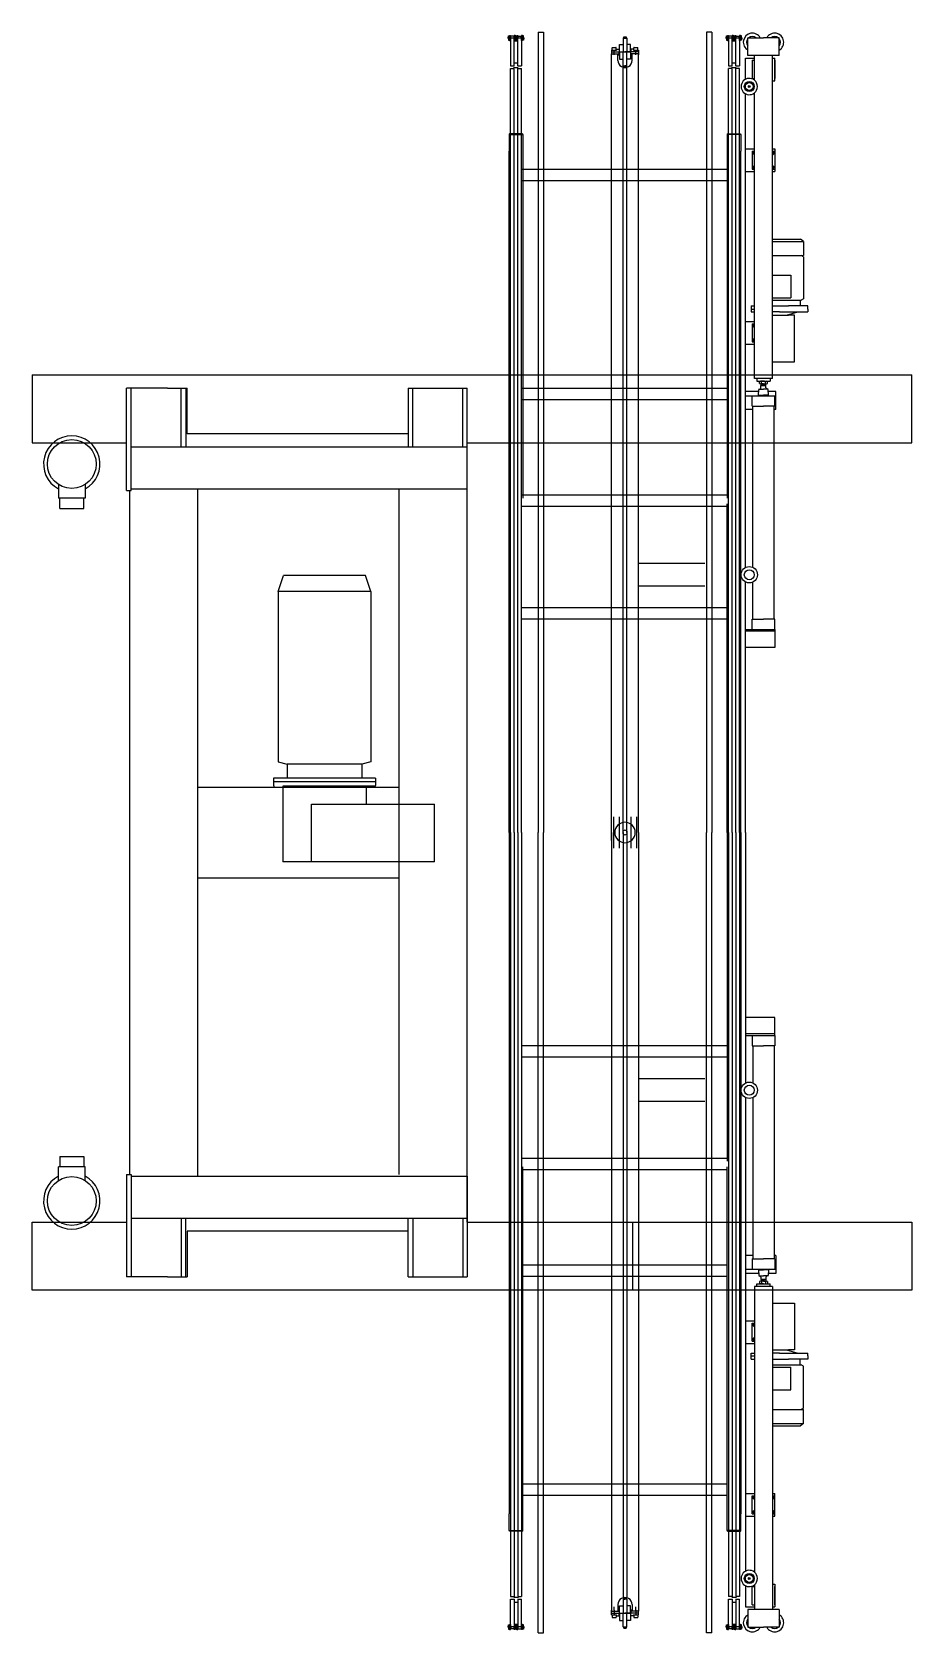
# Model space of a CAD drawing. Extents: x -2612 to 1264, y -3525 to 3525.
import ezdxf

# ---------------------------------------------------------------- set-up
doc = ezdxf.new("R2010")
doc.units = 0
doc.header["$MEASUREMENT"] = 0
for name, pattern in [('ACAD_ISO02W100', [15, 12, -3]), ('LTYPE_6', [675, 450, -112.5, 0, -112.5]), ('LTYPE_7', [675, 337.5, -112.5, 112.5, -112.5])]:
    doc.linetypes.add(name, pattern=pattern)
doc.layers.get('0').update_dxf_attribs({"linetype": 'CONTINUOUS'})
for name, color, linetype in [('BASKET', 147, 'CONTINUOUS'), ('LAYER_11', 21, 'ACAD_ISO02W100'), ('LAYER_13', 5, 'CONTINUOUS'), ('LAYER_3', 180, 'CONTINUOUS'), ('LAYER_4', 240, 'CONTINUOUS'), ('LAYER_6', 1, 'CONTINUOUS'), ('LAYER_7', 6, 'LTYPE_7'), ('LAYER_8', 21, 'ACAD_ISO02W100'), ('LAYER_9', 130, 'LTYPE_6')]:
    doc.layers.add(name, color=color, linetype=linetype)

msp = doc.modelspace()

# ---------------------------------------------------------------- linework, layer by layer
at = {"linetype": 'CONTINUOUS'}
for p, q in [((1264, 1716), (1263.9, 2016)), ((-1526.9, 1062), (-1504.1, 1131.1)), ((-1142.6, 1131.1), (-1504.1, 1131.1)), ((-1119.9, 1062), (-1142.6, 1131.1)), ((-1119.9, 1062), (-1526.9, 1062)), ((-1507.2, 136.1), (-1507.2, -128.5)), ((-1381.4, 124.5), (-838.4, 124.5)), ((-50, 68.5), (-50, -68.5)), ((-25, 68.5), (-25, -68.5)), ((25, 68.5), (25, -68.5)), ((50, 68.5), (50, -68.5)), ((-838.4, -128.5), (-1507.2, -128.5)), ((34.9, -2016), (34.8, -1716)), ((1264, -1716), (1263.9, -2016)), ((1263.9, -2016), (-2611.6, -2016))]:
    msp.add_line(p, q, dxfattribs=at)
at = {"layer": 'BASKET'}
for p, q in [((-508, 3077.3), (-510, 3074.3)), ((-510, 3074.3), (-510, 3000)), ((-510, 3074.3), (-450, 3074.3)), ((-452, 3077.3), (-508, 3077.3)), ((-508, 3074.3), (-508, 3077.3)), ((-452, 3077.3), (-450, 3074.3)), ((-452, 3074.3), (-452, 3077.3)), ((-450, 3074.3), (-450, 3000)), ((452, 3077.3), (450, 3074.3)), ((450, 3074.3), (450, 3000)), ((510, 3074.3), (450, 3074.3)), ((452, 3077.3), (508, 3077.3)), ((452, 3074.3), (452, 3077.3)), ((508, 3077.3), (510, 3074.3)), ((508, 3074.3), (508, 3077.3)), ((510, 3074.3), (510, 3000)), ((-510, 0), (-510, 3000)), ((-450, 3000), (-450, 1472.5)), ((450, 3000), (450, 1472.5)), ((510, 0), (510, 3000)), ((450, 2920), (-456, 2920)), ((450, 2870), (-456, 2870)), ((450, 1955), (-456, 1955)), ((450, 1905), (-456, 1905)), ((450, 1485), (-456, 1485)), ((450, 1435), (-456, 1435)), ((450, 0), (450, 1447.5)), ((450, 990), (-456, 990)), ((450, 940), (-456, 940)), ((-510, 0), (-510, -3000)), ((450, 0), (450, -1447.5)), ((510, 0), (510, -3000)), ((450, -940), (-456, -940)), ((450, -990), (-456, -990)), ((450, -1435), (-456, -1435)), ((-450, -3000), (-450, -1472.5)), ((450, -3000), (450, -1472.5)), ((450, -1485), (-456, -1485)), ((450, -1905), (-456, -1905)), ((450, -1955), (-456, -1955)), ((450, -2870), (-456, -2870)), ((450, -2920), (-456, -2920)), ((-510, -3074.3), (-510, -3000)), ((-450, -3074.3), (-450, -3000)), ((450, -3074.3), (450, -3000)), ((510, -3074.3), (510, -3000)), ((-508, -3077.3), (-510, -3074.3)), ((-510, -3074.3), (-450, -3074.3)), ((-508, -3074.3), (-508, -3077.3)), ((-452, -3077.3), (-508, -3077.3)), ((-452, -3077.3), (-450, -3074.3)), ((-452, -3074.3), (-452, -3077.3)), ((452, -3077.3), (450, -3074.3)), ((510, -3074.3), (450, -3074.3)), ((452, -3074.3), (452, -3077.3)), ((452, -3077.3), (508, -3077.3)), ((508, -3077.3), (510, -3074.3)), ((508, -3074.3), (508, -3077.3))]:
    msp.add_line(p, q, dxfattribs=at)
at = {"layer": 'BASKET', "color": 19}
for start, end in [(0, 180), (180, 0)]:
    msp.add_arc((0, 0), 45, start, end, dxfattribs=at)
at = {"layer": 'BASKET'}
for start, end in [(0, 180), (180, 0)]:
    msp.add_arc((0, 0), 10, start, end, dxfattribs=at)
at = {"layer": 'LAYER_11', "color": 12, "linetype": 'CONTINUOUS'}
for p, q in [((541, 3422), (541, 3500)), ((541, 3500), (610.1, 3500)), ((679, 3500), (610.1, 3500)), ((679, 3422), (679, 3500)), ((679, 3422), (541, 3422)), ((570, 3313.1), (570, 3422)), ((650, 1999.5), (650, 3422)), ((570, 1999.5), (570, 3256.9)), ((650, 1999.5), (570, 1999.5)), ((580, 1999.5), (580, 1987.5)), ((580, 1987.5), (640, 1987.5)), ((640, 1999.5), (640, 1987.5)), ((650, -1999.5), (570, -1999.5)), ((570, -1999.5), (570, -3256.9)), ((580, -1999.5), (580, -1987.5)), ((580, -1987.5), (640, -1987.5)), ((640, -1999.5), (640, -1987.5)), ((650, -1999.5), (650, -3422)), ((570, -3313.1), (570, -3422)), ((541, -3422), (541, -3500)), ((679, -3422), (541, -3422)), ((679, -3422), (679, -3500)), ((541, -3500), (610.1, -3500)), ((679, -3500), (610.1, -3500))]:
    msp.add_line(p, q, dxfattribs=at)
at = {"layer": 'LAYER_11', "color": 5, "linetype": 'CONTINUOUS'}
for p, q in [((592.7, 1977), (592.7, 1986)), ((610, 1987.5), (597, 1987.5)), ((610, 1975.5), (597, 1975.5)), ((600, 1969.4), (600, 1975.5)), ((601.4, 1977), (601.4, 1986)), ((610, 1987.5), (623, 1987.5)), ((610, 1975.5), (623, 1975.5)), ((618.7, 1977), (618.7, 1986)), ((620, 1969.4), (620, 1975.5)), ((627.3, 1977), (627.3, 1986)), ((599, 1958.5), (597.5, 1957)), ((597.5, 1957), (597.5, 1952.5)), ((599, 1968.5), (610, 1968.5)), ((599, 1958.5), (599, 1968.5)), ((610, 1967.9), (599, 1967.9)), ((620, 1969.4), (600, 1969.4)), ((600.7, 1969.4), (600.7, 1968.5)), ((621, 1968.5), (610, 1968.5)), ((610, 1967.9), (621, 1967.9)), ((619.3, 1969.4), (619.3, 1968.5)), ((621, 1958.5), (621, 1968.5)), ((621, 1958.5), (622.5, 1957)), ((622.5, 1957), (622.5, 1952.5)), ((597.5, -1957), (597.5, -1952.5)), ((599, -1958.5), (597.5, -1957)), ((599, -1958.5), (599, -1968.5)), ((610, -1967.9), (599, -1967.9)), ((599, -1968.5), (610, -1968.5)), ((620, -1969.4), (600, -1969.4)), ((600, -1969.4), (600, -1975.5)), ((600.7, -1969.4), (600.7, -1968.5)), ((610, -1967.9), (621, -1967.9)), ((621, -1968.5), (610, -1968.5)), ((619.3, -1969.4), (619.3, -1968.5)), ((620, -1969.4), (620, -1975.5)), ((621, -1958.5), (622.5, -1957)), ((621, -1958.5), (621, -1968.5)), ((622.5, -1957), (622.5, -1952.5)), ((592.7, -1977), (592.7, -1986)), ((610, -1975.5), (597, -1975.5)), ((610, -1987.5), (597, -1987.5)), ((601.4, -1977), (601.4, -1986)), ((610, -1975.5), (623, -1975.5)), ((610, -1987.5), (623, -1987.5)), ((618.7, -1977), (618.7, -1986)), ((627.3, -1977), (627.3, -1986))]:
    msp.add_line(p, q, dxfattribs=at)
at = {"layer": 'LAYER_11', "color": 6, "linetype": 'CONTINUOUS'}
for centre, radius, start, end in [((561.1, 3480), 40, 30, 239.93382), ((561.1, 3480), 25.5, 141.80236, 218.19764), ((561.1, 3480), 25.5, 51.65725, 128.34275), ((659.1, 3480), 40, 299.91734, 150), ((659.1, 3480), 25.5, 51.65725, 128.34275), ((659.1, 3480), 25.5, 321.47652, 38.52348), ((561.1, -3480), 40, 120.06618, 330), ((659.1, -3480), 40, 210, 60.08266), ((561.1, -3480), 25.5, 141.80236, 218.19764), ((561.1, -3480), 25.5, 231.65725, 308.34275), ((659.1, -3480), 25.5, 231.65725, 308.34275), ((659.1, -3480), 25.5, 321.47652, 38.52348)]:
    msp.add_arc(centre, radius, start, end, dxfattribs=at)
at = {"layer": 'LAYER_11', "color": 6}
for centre, start, end in [((561.1, 3480), 128.34275, 141.80236), ((659.1, 3480), 38.52348, 51.65725), ((561.1, -3480), 218.19764, 231.65725), ((659.1, -3480), 308.34275, 321.47652)]:
    msp.add_arc(centre, 25.5, start, end, dxfattribs=at)
at = {"layer": 'LAYER_11', "color": 5, "linetype": 'CONTINUOUS'}
for centre, radius, start, end in [((597, 1980.4), 7.05, 52.12003, 127.87997), ((597, 1982.6), 7.05, 232.12003, 307.87997), ((610, 1961.5), 26, 90, 109.47181), ((610, 2001.5), 26, 250.52819, 270), ((610, 1961.5), 26, 70.52819, 90), ((610, 2001.5), 26, 270, 289.47181), ((623, 1980.4), 7.05, 52.12003, 127.87997), ((623, 1982.6), 7.05, 232.12003, 307.87997), ((597, -1982.6), 7.05, 52.12003, 127.87997), ((597, -1980.4), 7.05, 232.12003, 307.87997), ((610, -2001.5), 26, 90, 109.47181), ((610, -1961.5), 26, 250.52819, 270), ((610, -2001.5), 26, 70.52819, 90), ((610, -1961.5), 26, 270, 289.47181), ((623, -1982.6), 7.05, 52.12003, 127.87997), ((623, -1980.4), 7.05, 232.12003, 307.87997)]:
    msp.add_arc(centre, radius, start, end, dxfattribs=at)
at = {"layer": 'LAYER_13', "color": 14}
msp.add_line((-60, -35), (-60, 0), dxfattribs=at)
at = {"layer": 'LAYER_3', "color": 7}
for p, q in [((-2611.6, 2016), (-2611.7, 1716)), ((-2611.6, 2016), (1263.9, 2016)), ((-2611.7, 1716), (-2194.9, 1716)), ((-694.9, 1716), (1263.8, 1716)), ((-2611.6, -2016), (-2611.7, -1716)), ((-2611.7, -1716), (-2194.9, -1716)), ((-694.9, -1716), (1263.8, -1716))]:
    msp.add_line(p, q, dxfattribs=at)
at = {"layer": 'LAYER_3', "color": 131}
for p, q in [((-2495.6, 1532.6), (-2495.6, 1478.5)), ((-2377.6, 1532.6), (-2377.6, 1478.5)), ((-2495.6, 1478.5), (-2495.6, 1472)), ((-2377.6, 1472), (-2495.6, 1472)), ((-2489.5, 1427.5), (-2489.5, 1472)), ((-2489.5, 1427.5), (-2383.7, 1427.5)), ((-2383.7, 1427.5), (-2383.7, 1472)), ((-2377.6, 1478.5), (-2377.6, 1472)), ((-2495.6, -1478.5), (-2495.6, -1472)), ((-2377.6, -1472), (-2495.6, -1472)), ((-2495.6, -1532.6), (-2495.6, -1478.5)), ((-2489.5, -1427.5), (-2383.7, -1427.5)), ((-2489.5, -1427.5), (-2489.5, -1472)), ((-2383.7, -1427.5), (-2383.7, -1472)), ((-2377.6, -1478.5), (-2377.6, -1472)), ((-2377.6, -1532.6), (-2377.6, -1478.5))]:
    msp.add_line(p, q, dxfattribs=at)
at = {"layer": 'LAYER_3', "color": 12}
for p, q in [((-2180.9, -1506), (-2180.9, 1506)), ((-1880.9, -1513.5), (-1880.9, 1513.5)), ((-994.9, -1506), (-994.9, 1513.5)), ((-694.9, -1513.5), (-694.9, 1513.5)), ((-1880.9, 200), (-1507.2, 200)), ((-1880.9, 200), (-994.9, 200)), ((-1880.9, -200), (-994.9, -200))]:
    msp.add_line(p, q, dxfattribs=at)
at = {"layer": 'LAYER_3'}
for p, q in [((-1526.9, 1062), (-1526.9, 311.5)), ((-1526.9, 1062), (-1526.9, 311.5)), ((-1119.9, 1062), (-1119.9, 311.5)), ((-1119.9, 1062), (-1119.9, 311.5)), ((-1119.9, 940.5), (-1119.9, 311.5)), ((-1119.9, 940.5), (-1119.9, 311.5)), ((-1526.9, 311.5), (-1487.9, 301)), ((-1526.9, 311.5), (-1487.9, 301)), ((-1158.9, 301), (-1487.9, 301)), ((-1487.9, 301), (-1487.9, 239.5)), ((-1487.9, 301), (-1487.9, 239.5)), ((-1119.9, 311.5), (-1158.9, 301)), ((-1119.9, 311.5), (-1158.9, 301)), ((-1158.9, 301), (-1158.9, 239.5)), ((-1158.9, 301), (-1158.9, 239.5)), ((-1098.4, 239.5), (-1548.4, 239.5)), ((-1548.4, 239.5), (-1548.4, 223.5)), ((-1548.4, 239.5), (-1548.4, 223.5)), ((-1098.4, 223.5), (-1548.4, 223.5)), ((-1098.4, 223.5), (-1548.4, 223.5)), ((-1098.4, 223.5), (-1548.4, 223.5)), ((-1548.4, 223.5), (-1548.4, 207.5)), ((-1098.4, 239.5), (-1487.9, 239.5)), ((-1098.4, 239.5), (-1098.4, 223.5)), ((-1098.4, 239.5), (-1098.4, 223.5)), ((-1098.4, 223.5), (-1098.4, 207.5)), ((-1102.4, 203.5), (-1507.2, 203.5)), ((-1507.2, 203.5), (-1507.2, 136.1)), ((-1139.5, 203.5), (-1139.5, 124.5)), ((-1381.4, -128.5), (-1381.4, 124.5)), ((-838.4, -128.5), (-838.4, 124.5))]:
    msp.add_line(p, q, dxfattribs=at)
at = {"layer": 'LAYER_3', "color": 131}
for centre in [(-2436.6, 1622.5), (-2436.6, -1622.5)]:
    msp.add_circle(centre, 107.5, dxfattribs=at)
for centre, start, end in [((-2436.6, 1622.5), 298.36197, 241.63803), ((-2436.6, -1622.5), 118.36197, 61.63803)]:
    msp.add_arc(centre, 124.2, start, end, dxfattribs=at)
at = {"layer": 'LAYER_3'}
for centre, start, end in [((-1544.4, 207.5), 180, 270), ((-1102.4, 207.5), 270, 0)]:
    msp.add_arc(centre, 4, start, end, dxfattribs=at)
at = {"layer": 'LAYER_4'}
for p, q in [((-503.8, 3498.6), (-503.8, 3376.4)), ((-488, 3376.4), (-488, 3498.6)), ((-471.9, 3376.4), (-471.9, 3498.6)), ((-456.1, 3498.6), (-456.1, 3376.4)), ((456.2, 3498.6), (456.2, 3376.4)), ((472, 3376.4), (472, 3498.6)), ((488.1, 3376.4), (488.1, 3498.6)), ((503.9, 3498.6), (503.9, 3376.4)), ((-2014.9, 1956), (-2194.9, 1956)), ((-2194.9, 1506), (-2194.9, 1956)), ((-2174.9, 1706), (-2174.9, 1956)), ((-2014.9, 1956), (-1927.9, 1956)), ((-1954.9, 1698.5), (-1954.9, 1956)), ((-1934.9, 1956), (-1934.9, 1698.5)), ((-1927.9, 1756), (-1927.9, 1956)), ((-954.9, 1956), (-694.9, 1956)), ((-954.9, 1956), (-954.9, 1698.5)), ((-934.9, 1698.5), (-934.9, 1956)), ((-894.9, 1956), (-879.9, 1956)), ((-714.9, 1698.5), (-714.9, 1956)), ((-694.9, -1716), (-694.9, 1956)), ((-2174.9, 1506), (-2174.9, 1706)), ((-2174.9, 1698.5), (-694.9, 1698.5)), ((-954.9, 1756), (-1927.9, 1756)), ((-2194.9, 1506), (-2174.9, 1506)), ((-2174.9, 1513.5), (-694.9, 1513.5)), ((-2194.9, -1506), (-2194.9, -1956)), ((-2194.9, -1506), (-2174.9, -1506)), ((-2174.9, -1506), (-2174.9, -1706)), ((-2174.9, -1513.5), (-694.9, -1513.5)), ((-694.9, -1513.5), (-694.9, -1956)), ((-2174.9, -1698.5), (-694.9, -1698.5)), ((-2174.9, -1706), (-2174.9, -1956)), ((-1954.9, -1698.5), (-1954.9, -1956)), ((-1934.9, -1956), (-1934.9, -1698.5)), ((-1927.9, -1756), (-1927.9, -1956)), ((-954.9, -1756), (-1927.9, -1756)), ((-954.9, -1956), (-954.9, -1698.5)), ((-934.9, -1698.5), (-934.9, -1956)), ((-714.9, -1698.5), (-714.9, -1956)), ((-2014.9, -1956), (-2194.9, -1956)), ((-2014.9, -1956), (-1927.9, -1956)), ((-954.9, -1956), (-694.9, -1956)), ((-894.9, -1956), (-879.9, -1956)), ((-503.8, -3498.6), (-503.8, -3376.4)), ((-488, -3376.4), (-488, -3498.6)), ((-471.9, -3376.4), (-471.9, -3498.6)), ((-456.1, -3498.6), (-456.1, -3376.4)), ((456.2, -3498.6), (456.2, -3376.4)), ((472, -3376.4), (472, -3498.6)), ((488.1, -3376.4), (488.1, -3498.6)), ((503.9, -3498.6), (503.9, -3376.4))]:
    msp.add_line(p, q, dxfattribs=at)
at = {"layer": 'LAYER_6', "color": 11}
for p, q in [((-60, 3429), (-24, 3429)), ((-60, 0), (-60, 3429)), ((-31.5, 3400), (-31.5, 3429)), ((-7.5, 0), (-7.5, 3429)), ((7.5, 0), (7.5, 3429)), ((60, 3429), (23.9, 3429)), ((31.5, 3400), (31.5, 3429)), ((60, 0), (60, 3429)), ((530, 3410.4), (569.9, 3410.4)), ((530, 3316.5), (530, 3410.4)), ((650, 3410.4), (660, 3410.4)), ((660, 3310.4), (660, 3410.4)), ((-504, 3365), (-488, 3365)), ((-504, 0), (-504, 3365)), ((-488, 0), (-488, 3369.5)), ((-472, 0), (-472, 3369.5)), ((-472, 3365), (-456, 3365)), ((-456, 0), (-456, 3365)), ((-7.5, 3368.5), (7.5, 3368.5)), ((472, 3365), (456, 3365)), ((456, 0), (456, 3365)), ((472, 0), (472, 3369.5)), ((488, 0), (488, 3369.5)), ((504, 3365), (488, 3365)), ((504, 0), (504, 3365)), ((530, 1166.5), (530, 3253.5)), ((649.9, 3310.4), (660, 3310.4)), ((530, 3010.4), (569.9, 3010.4)), ((650, 3010.4), (660, 3010.4)), ((660, 3010.4), (660, 2910.4)), ((530, 2910.4), (569.9, 2910.4)), ((649.9, 2910.4), (660, 2910.4)), ((530, 2250), (569.8, 2250)), ((530, 2150), (569.8, 2150)), ((589.1, 1942.5), (530, 1942.5)), ((530, 1922.5), (665, 1922.5)), ((665, 1942.5), (631, 1942.5)), ((665, 1862.5), (665, 1942.5)), ((563, 1862.5), (530, 1862.5)), ((665, 1862.5), (657, 1862.5)), ((351, 1185), (60, 1185)), ((351, 1085), (60, 1085)), ((530, 0), (530, 1103.5)), ((530, 894.5), (660, 894.5)), ((660, 886.5), (530, 886.5)), ((660, 894.5), (660, 814.5)), ((660, 814.5), (530, 814.5)), ((7.5, 0), (7.5, -3368.5)), ((60, 0), (60, -3429)), ((456, 0), (456, -3365)), ((472, 0), (472, -3369.5)), ((488, 0), (488, -3369.5)), ((504, 0), (504, -3365)), ((530, 0), (530, -1103.5)), ((-504, 0), (-504, -3365)), ((-488, 0), (-488, -3369.5)), ((-472, 0), (-472, -3369.5)), ((-456, 0), (-456, -3365)), ((-60, 0), (-60, -3429)), ((-7.5, 0), (-7.5, -3368.5)), ((660, -814.5), (530, -814.5)), ((660, -894.5), (660, -814.5)), ((660, -886.5), (530, -886.5)), ((530, -894.5), (660, -894.5)), ((351, -1085), (60, -1085)), ((351, -1185), (60, -1185)), ((530, -1166.5), (530, -3253.5)), ((563, -1862.5), (530, -1862.5)), ((665, -1862.5), (657, -1862.5)), ((665, -1862.5), (665, -1942.5)), ((530, -1922.5), (665, -1922.5)), ((589.1, -1942.5), (530, -1942.5)), ((665, -1942.5), (631, -1942.5)), ((530, -2150), (569.8, -2150)), ((530, -2250), (569.8, -2250)), ((530, -2910.4), (569.9, -2910.4)), ((649.9, -2910.4), (660, -2910.4)), ((660, -3010.4), (660, -2910.4)), ((530, -3010.4), (569.9, -3010.4)), ((650, -3010.4), (660, -3010.4)), ((649.9, -3310.4), (660, -3310.4)), ((660, -3310.4), (660, -3410.4)), ((-504, -3365), (-488, -3365)), ((-472, -3365), (-456, -3365)), ((-7.5, -3368.5), (7.5, -3368.5)), ((472, -3365), (456, -3365)), ((504, -3365), (488, -3365)), ((530, -3316.5), (530, -3410.4)), ((-60, -3429), (-24, -3429)), ((-31.5, -3400), (-31.5, -3429)), ((60, -3429), (23.9, -3429)), ((31.5, -3400), (31.5, -3429)), ((530, -3410.4), (569.9, -3410.4)), ((650, -3410.4), (660, -3410.4))]:
    msp.add_line(p, q, dxfattribs=at)
at = {"layer": 'LAYER_6', "color": 21}
for p, q in [((560, 3400.4), (560, 3320.4)), ((560, 3400.4), (569.9, 3400.4)), ((660, 3400.4), (660, 3320.4)), ((560, 3320.4), (569.9, 3320.4)), ((560, 3000.4), (560, 2920.4)), ((560, 3000.4), (569.9, 3000.4)), ((649.9, 3000.4), (660, 3000.4)), ((660, 3000.4), (660, 2920.4)), ((560, 2920.4), (569.9, 2920.4)), ((649.9, 2920.4), (660, 2920.4)), ((560, 2240), (560, 2160)), ((560, 2240), (569.8, 2240)), ((560, 2160), (569.8, 2160)), ((560, -2240), (560, -2160)), ((560, -2160), (569.8, -2160)), ((560, -2240), (569.8, -2240)), ((560, -3000.4), (560, -2920.4)), ((560, -2920.4), (569.9, -2920.4)), ((649.9, -2920.4), (660, -2920.4)), ((660, -3000.4), (660, -2920.4)), ((560, -3000.4), (569.9, -3000.4)), ((649.9, -3000.4), (660, -3000.4)), ((560, -3400.4), (560, -3320.4)), ((560, -3320.4), (569.9, -3320.4)), ((660, -3400.4), (660, -3320.4)), ((560, -3400.4), (569.9, -3400.4))]:
    msp.add_line(p, q, dxfattribs=at)
at = {"layer": 'LAYER_6', "color": 5}
for p, q in [((560.5, 1877.5), (560.5, 1922.5)), ((587.5, 1922.5), (587.5, 1926.5)), ((587.5, 1926.5), (610, 1926.5)), ((588.5, 1926.5), (589.4, 1951.5)), ((590.4, 1952.5), (610, 1952.5)), ((629.7, 1952.5), (610, 1952.5)), ((632.5, 1926.5), (610, 1926.5)), ((631.5, 1926.5), (630.7, 1951.5)), ((632.5, 1922.5), (632.5, 1926.5)), ((659.5, 1877.5), (659.5, 1922.5)), ((560.5, 1877.5), (610, 1877.5)), ((563, 1167.5), (563, 1877.5)), ((659.5, 1877.5), (610, 1877.5)), ((657, 939.5), (657, 1877.5)), ((563, 939.5), (563, 1102.5)), ((560.5, 894.5), (560.5, 939.5)), ((560.5, 939.5), (610, 939.5)), ((659.5, 939.5), (610, 939.5)), ((659.5, 894.5), (659.5, 939.5)), ((560.5, -894.5), (560.5, -939.5)), ((659.5, -894.5), (659.5, -939.5)), ((560.5, -939.5), (610, -939.5)), ((563, -939.5), (563, -1102.5)), ((659.5, -939.5), (610, -939.5)), ((657, -939.5), (657, -1877.5)), ((563, -1167.5), (563, -1877.5)), ((560.5, -1877.5), (610, -1877.5)), ((560.5, -1877.5), (560.5, -1922.5)), ((659.5, -1877.5), (610, -1877.5)), ((659.5, -1877.5), (659.5, -1922.5)), ((587.5, -1922.5), (587.5, -1926.5)), ((587.5, -1926.5), (610, -1926.5)), ((588.5, -1926.5), (589.4, -1951.5)), ((590.4, -1952.5), (610, -1952.5)), ((632.5, -1926.5), (610, -1926.5)), ((629.7, -1952.5), (610, -1952.5)), ((631.5, -1926.5), (630.7, -1951.5)), ((632.5, -1922.5), (632.5, -1926.5))]:
    msp.add_line(p, q, dxfattribs=at)
at = {"layer": 'LAYER_6', "color": 11, "linetype": 'LTYPE_6'}
for p, q in [((-48, -3425), (-48, -3410)), ((48, -3425), (48, -3410))]:
    msp.add_line(p, q, dxfattribs=at)
at = {"layer": 'LAYER_6', "color": 7}
for centre, radius in [((547.5, 3285), 22), ((547.5, 1135), 36), ((547.5, 1135), 22), ((547.5, -1135), 36), ((547.5, -1135), 22), ((547.5, -3285), 22)]:
    msp.add_circle(centre, radius, dxfattribs=at)
at = {"layer": 'LAYER_6', "color": 11}
for centre, radius in [((547.5, 3285), 17.5), ((547.5, 3285), 4.25), ((547.5, 3285), 2.5), ((547.5, -3285), 17.5), ((547.5, -3285), 4.25), ((547.5, -3285), 2.5)]:
    msp.add_circle(centre, radius, dxfattribs=at)
for centre, radius, start, end in [((0, 3400), 31.5, 179.99999, 0.00001), ((-480, 3400), 31.5, 255.28754, 284.71246), ((480, 3400), 31.5, 255.28754, 284.71246), ((569, 2991.4), 5.5, 81.13895, 278.86183), ((651, 2991.4), 5.5, 258.41429, 101.58649), ((569, 2929.4), 5.5, 81.13451, 278.86627), ((651, 2929.4), 5.5, 258.41877, 101.58201), ((569, 2231), 5.5, 81.13895, 278.86183), ((569, 2169), 5.5, 81.13451, 278.86627), ((569, -2169), 5.5, 81.13373, 278.86549), ((569, -2231), 5.5, 81.13817, 278.86105), ((569, -2929.4), 5.5, 81.13373, 278.86549), ((651, -2929.4), 5.5, 258.41799, 101.58123), ((569, -2991.4), 5.5, 81.13817, 278.86105), ((651, -2991.4), 5.5, 258.41351, 101.58571), ((-480, -3400), 31.5, 75.28754, 104.71246), ((0, -3400), 31.5, 359.99999, 180.00001), ((480, -3400), 31.5, 75.28754, 104.71246)]:
    msp.add_arc(centre, radius, start, end, dxfattribs=at)
at = {"layer": 'LAYER_6', "color": 7}
for centre, start, end in [((547.5, 3285), 51.62378, 308.37622), ((547.5, 3285), 308.37622, 51.62378), ((547.5, -3285), 51.62378, 308.37622), ((547.5, -3285), 308.37622, 51.62378)]:
    msp.add_arc(centre, 36, start, end, dxfattribs=at)
at = {"layer": 'LAYER_6', "color": 21}
for centre, radius, start, end in [((569, 2991.4), 5, 165, 279.76316), ((569, 2991.4), 4.19, 78.31947, 281.68053), ((569, 2991.4), 4.19, 78.31947, 281.68053), ((651, 2991.4), 5, 257.24407, 102.75593), ((651, 2991.4), 4.19, 254.71572, 105.28428), ((569, 2929.4), 5, 165, 279.76316), ((569, 2929.4), 4.19, 78.31947, 281.68053), ((569, 2929.4), 4.19, 78.31947, 281.68053), ((651, 2929.4), 5, 257.24407, 102.75593), ((651, 2929.4), 4.19, 254.71572, 105.28428), ((569, 2231), 5, 165, 279.76316), ((569, 2231), 4.19, 78.31947, 281.68053), ((569, 2231), 4.19, 78.31947, 281.68053), ((569, 2169), 5, 165, 279.76316), ((569, 2169), 4.19, 78.31947, 281.68053), ((569, 2169), 4.19, 78.31947, 281.68053), ((569, -2169), 5, 80.23684, 195), ((569, -2169), 4.19, 78.31947, 281.68053), ((569, -2169), 4.19, 78.31947, 281.68053), ((569, -2231), 5, 80.23684, 195), ((569, -2231), 4.19, 78.31947, 281.68053), ((569, -2231), 4.19, 78.31947, 281.68053), ((569, -2929.4), 5, 80.23684, 195), ((569, -2929.4), 4.19, 78.31947, 281.68053), ((569, -2929.4), 4.19, 78.31947, 281.68053), ((651, -2929.4), 5, 257.24407, 102.75593), ((651, -2929.4), 4.19, 254.71572, 105.28428), ((569, -2991.4), 5, 80.23684, 195), ((569, -2991.4), 4.19, 78.31947, 281.68053), ((569, -2991.4), 4.19, 78.31947, 281.68053), ((651, -2991.4), 5, 257.24407, 102.75593), ((651, -2991.4), 4.19, 254.71572, 105.28428)]:
    msp.add_arc(centre, radius, start, end, dxfattribs=at)
at = {"layer": 'LAYER_6', "color": 5}
for centre, start, end in [((590.4, 1951.5), 90, 178), ((629.7, 1951.5), 2, 90), ((590.4, -1951.5), 182, 270), ((629.7, -1951.5), 270, 358)]:
    msp.add_arc(centre, 1, start, end, dxfattribs=at)
at = {"layer": 'LAYER_7', "color": 14, "linetype": 'CONTINUOUS'}
for p, q in [((-515, 3498.6), (-515, 3502.7)), ((-515, 3502.7), (-514, 3502.7)), ((-515, 3498.6), (-515, 3494.5)), ((-514, 3494.5), (-515, 3494.5)), ((-514, 3502.7), (-512.9, 3502.7)), ((-514, 3498.6), (-514, 3502.7)), ((-514, 3498.6), (-514, 3494.5)), ((-512.9, 3494.5), (-514, 3494.5)), ((-512.9, 3508.3), (-508.8, 3508.3)), ((-512.9, 3498.6), (-512.9, 3508.3)), ((-512.9, 3498.6), (-512.9, 3488.8)), ((-512.9, 3488.8), (-508.8, 3488.8)), ((-508.8, 3498.6), (-508.8, 3508.3)), ((-508.8, 3502.7), (-508.3, 3502.7)), ((-508.8, 3498.6), (-508.8, 3488.8)), ((-508.8, 3494.5), (-508.3, 3494.5)), ((-508.3, 3509.1), (-504.3, 3509.1)), ((-508.3, 3498.6), (-508.3, 3509.1)), ((-508.3, 3498.6), (-508.3, 3488.1)), ((-508.3, 3488.1), (-504.3, 3488.1)), ((-504.3, 3509.1), (-504.3, 3498.6)), ((-503.3, 3502.7), (-504.3, 3502.7)), ((-504.3, 3488.1), (-504.3, 3498.6)), ((-503.8, 3494.5), (-504.3, 3494.5)), ((-503.3, 3505.7), (-502.5, 3506.5)), ((-503.3, 3499.2), (-503.3, 3505.7)), ((-489.3, 3506.5), (-502.5, 3506.5)), ((-489.3, 3506.5), (-488.5, 3505.7)), ((-488.5, 3499.1), (-488.5, 3505.7)), ((-487.5, 3502.7), (-488.5, 3502.7)), ((-487.5, 3494.5), (-488, 3494.5)), ((-484.1, 3509.1), (-487.5, 3509.1)), ((-487.5, 3509.1), (-487.5, 3498.6)), ((-487.5, 3488.1), (-487.5, 3498.6)), ((-484.1, 3488.1), (-487.5, 3488.1)), ((-484.1, 3498.6), (-484.1, 3509.1)), ((-483.6, 3502.7), (-484.1, 3502.7)), ((-484.1, 3498.6), (-484.1, 3488.1)), ((-483.6, 3494.5), (-484.1, 3494.5)), ((-480.2, 3508.3), (-483.6, 3508.3)), ((-483.6, 3498.6), (-483.6, 3508.3)), ((-483.6, 3498.6), (-483.6, 3488.8)), ((-480.2, 3488.8), (-483.6, 3488.8)), ((-480.2, 3498.6), (-480.2, 3508.3)), ((-480.2, 3502.7), (-479.7, 3502.7)), ((-480.2, 3498.6), (-480.2, 3488.8)), ((-480.2, 3494.5), (-479.7, 3494.5)), ((-479.7, 3508.3), (-476.3, 3508.3)), ((-479.7, 3498.6), (-479.7, 3508.3)), ((-479.7, 3498.6), (-479.7, 3488.8)), ((-479.7, 3488.8), (-476.3, 3488.8)), ((-476.3, 3498.6), (-476.3, 3508.3)), ((-476.3, 3502.7), (-475.8, 3502.7)), ((-476.3, 3498.6), (-476.3, 3488.8)), ((-476.3, 3494.5), (-475.8, 3494.5)), ((-475.8, 3509.1), (-472.4, 3509.1)), ((-475.8, 3498.6), (-475.8, 3509.1)), ((-475.8, 3498.6), (-475.8, 3488.1)), ((-475.8, 3488.1), (-472.4, 3488.1)), ((-472.4, 3509.1), (-472.4, 3498.6)), ((-471.4, 3502.7), (-472.4, 3502.7)), ((-472.4, 3488.1), (-472.4, 3498.6)), ((-471.9, 3494.5), (-472.4, 3494.5)), ((-470.6, 3506.5), (-471.4, 3505.7)), ((-471.4, 3499.2), (-471.4, 3505.7)), ((-470.6, 3506.5), (-457.4, 3506.5)), ((-456.6, 3505.7), (-457.4, 3506.5)), ((-456.6, 3499.2), (-456.6, 3505.7)), ((-455.6, 3502.7), (-456.6, 3502.7)), ((-455.6, 3494.5), (-456.1, 3494.5)), ((-451.6, 3509.1), (-455.6, 3509.1)), ((-455.6, 3509.1), (-455.6, 3498.6)), ((-455.6, 3488.1), (-455.6, 3498.6)), ((-451.6, 3488.1), (-455.6, 3488.1)), ((-451.6, 3498.6), (-451.6, 3509.1)), ((-451.1, 3502.7), (-451.6, 3502.7)), ((-451.6, 3498.6), (-451.6, 3488.1)), ((-451.1, 3494.5), (-451.6, 3494.5)), ((-451.1, 3498.6), (-451.1, 3508.3)), ((-447, 3508.3), (-451.1, 3508.3)), ((-451.1, 3498.6), (-451.1, 3488.8)), ((-447, 3488.8), (-451.1, 3488.8)), ((-447, 3498.6), (-447, 3508.3)), ((-446, 3502.7), (-447, 3502.7)), ((-447, 3498.6), (-447, 3488.8)), ((-446, 3494.5), (-447, 3494.5)), ((-445, 3502.7), (-446, 3502.7)), ((-446, 3498.6), (-446, 3502.7)), ((-446, 3498.6), (-446, 3494.5)), ((-445, 3494.5), (-446, 3494.5)), ((-445, 3498.6), (-445, 3502.7)), ((-445, 3498.6), (-445, 3494.5)), ((445, 3498.6), (445, 3502.7)), ((445, 3502.7), (446, 3502.7)), ((445, 3498.6), (445, 3494.5)), ((446, 3494.5), (445, 3494.5)), ((446, 3502.7), (447.1, 3502.7)), ((446, 3498.6), (446, 3502.7)), ((446, 3498.6), (446, 3494.5)), ((447.1, 3494.5), (446, 3494.5)), ((447.1, 3508.3), (451.2, 3508.3)), ((447.1, 3498.6), (447.1, 3508.3)), ((447.1, 3498.6), (447.1, 3488.8)), ((447.1, 3488.8), (451.2, 3488.8)), ((451.2, 3498.6), (451.2, 3508.3)), ((451.2, 3502.7), (451.7, 3502.7)), ((451.2, 3498.6), (451.2, 3488.8)), ((451.2, 3494.5), (451.7, 3494.5)), ((451.7, 3509.1), (455.7, 3509.1)), ((451.7, 3498.6), (451.7, 3509.1)), ((451.7, 3498.6), (451.7, 3488.1)), ((451.7, 3488.1), (455.7, 3488.1)), ((455.7, 3509.1), (455.7, 3498.6)), ((456.7, 3502.7), (455.7, 3502.7)), ((455.7, 3488.1), (455.7, 3498.6)), ((456.2, 3494.5), (455.7, 3494.5)), ((456.7, 3505.7), (457.5, 3506.5)), ((456.7, 3499.2), (456.7, 3505.7)), ((470.7, 3506.5), (457.5, 3506.5)), ((470.7, 3506.5), (471.5, 3505.7)), ((471.5, 3499.1), (471.5, 3505.7)), ((472.5, 3502.7), (471.5, 3502.7)), ((472.5, 3494.5), (472, 3494.5)), ((475.9, 3509.1), (472.5, 3509.1)), ((472.5, 3509.1), (472.5, 3498.6)), ((472.5, 3488.1), (472.5, 3498.6)), ((475.9, 3488.1), (472.5, 3488.1)), ((475.9, 3498.6), (475.9, 3509.1)), ((476.4, 3502.7), (475.9, 3502.7)), ((475.9, 3498.6), (475.9, 3488.1)), ((476.4, 3494.5), (475.9, 3494.5)), ((479.8, 3508.3), (476.4, 3508.3)), ((476.4, 3498.6), (476.4, 3508.3)), ((476.4, 3498.6), (476.4, 3488.8)), ((479.8, 3488.8), (476.4, 3488.8)), ((479.8, 3498.6), (479.8, 3508.3)), ((479.8, 3502.7), (480.3, 3502.7)), ((479.8, 3498.6), (479.8, 3488.8)), ((479.8, 3494.5), (480.3, 3494.5)), ((480.3, 3508.3), (483.7, 3508.3)), ((480.3, 3498.6), (480.3, 3508.3)), ((480.3, 3498.6), (480.3, 3488.8)), ((480.3, 3488.8), (483.7, 3488.8)), ((483.7, 3498.6), (483.7, 3508.3)), ((483.7, 3502.7), (484.2, 3502.7)), ((483.7, 3498.6), (483.7, 3488.8)), ((483.7, 3494.5), (484.2, 3494.5)), ((484.2, 3509.1), (487.6, 3509.1)), ((484.2, 3498.6), (484.2, 3509.1)), ((484.2, 3498.6), (484.2, 3488.1)), ((484.2, 3488.1), (487.6, 3488.1)), ((487.6, 3509.1), (487.6, 3498.6)), ((488.6, 3502.7), (487.6, 3502.7)), ((487.6, 3488.1), (487.6, 3498.6)), ((488.1, 3494.5), (487.6, 3494.5)), ((489.4, 3506.5), (488.6, 3505.7)), ((488.6, 3499.2), (488.6, 3505.7)), ((489.4, 3506.5), (502.6, 3506.5)), ((503.4, 3505.7), (502.6, 3506.5)), ((503.4, 3499.2), (503.4, 3505.7)), ((504.4, 3502.7), (503.4, 3502.7)), ((504.4, 3494.5), (503.9, 3494.5)), ((508.4, 3509.1), (504.4, 3509.1)), ((504.4, 3509.1), (504.4, 3498.6)), ((504.4, 3488.1), (504.4, 3498.6)), ((508.4, 3488.1), (504.4, 3488.1)), ((508.4, 3498.6), (508.4, 3509.1)), ((508.9, 3502.7), (508.4, 3502.7)), ((508.4, 3498.6), (508.4, 3488.1)), ((508.9, 3494.5), (508.4, 3494.5)), ((508.9, 3498.6), (508.9, 3508.3)), ((513, 3508.3), (508.9, 3508.3)), ((508.9, 3498.6), (508.9, 3488.8)), ((513, 3488.8), (508.9, 3488.8)), ((513, 3498.6), (513, 3508.3)), ((514, 3502.7), (513, 3502.7)), ((513, 3498.6), (513, 3488.8)), ((514, 3494.5), (513, 3494.5)), ((515, 3502.7), (514, 3502.7)), ((514, 3498.6), (514, 3502.7)), ((514, 3498.6), (514, 3494.5)), ((515, 3494.5), (514, 3494.5)), ((515, 3498.6), (515, 3502.7)), ((515, 3498.6), (515, 3494.5)), ((-514, -3494.5), (-515, -3494.5)), ((-515, -3498.6), (-515, -3494.5)), ((-515, -3498.6), (-515, -3502.7)), ((-515, -3502.7), (-514, -3502.7)), ((-512.9, -3494.5), (-514, -3494.5)), ((-514, -3498.6), (-514, -3494.5)), ((-514, -3498.6), (-514, -3502.7)), ((-514, -3502.7), (-512.9, -3502.7)), ((-512.9, -3488.8), (-508.8, -3488.8)), ((-512.9, -3498.6), (-512.9, -3488.8)), ((-512.9, -3498.6), (-512.9, -3508.3)), ((-512.9, -3508.3), (-508.8, -3508.3)), ((-508.8, -3498.6), (-508.8, -3488.8)), ((-508.8, -3494.5), (-508.3, -3494.5)), ((-508.8, -3498.6), (-508.8, -3508.3)), ((-508.8, -3502.7), (-508.3, -3502.7)), ((-508.3, -3488.1), (-504.3, -3488.1)), ((-508.3, -3498.6), (-508.3, -3488.1)), ((-508.3, -3498.6), (-508.3, -3509.1)), ((-508.3, -3509.1), (-504.3, -3509.1)), ((-504.3, -3488.1), (-504.3, -3498.6)), ((-503.8, -3494.5), (-504.3, -3494.5)), ((-504.3, -3509.1), (-504.3, -3498.6)), ((-503.3, -3502.7), (-504.3, -3502.7)), ((-503.3, -3499.2), (-503.3, -3505.7)), ((-503.3, -3505.7), (-502.5, -3506.5)), ((-489.3, -3506.5), (-502.5, -3506.5)), ((-489.3, -3506.5), (-488.5, -3505.7)), ((-488.5, -3499.1), (-488.5, -3505.7)), ((-487.5, -3502.7), (-488.5, -3502.7)), ((-487.5, -3494.5), (-488, -3494.5)), ((-484.1, -3488.1), (-487.5, -3488.1)), ((-487.5, -3488.1), (-487.5, -3498.6)), ((-487.5, -3509.1), (-487.5, -3498.6)), ((-484.1, -3509.1), (-487.5, -3509.1)), ((-484.1, -3498.6), (-484.1, -3488.1)), ((-483.6, -3494.5), (-484.1, -3494.5)), ((-484.1, -3498.6), (-484.1, -3509.1)), ((-483.6, -3502.7), (-484.1, -3502.7)), ((-480.2, -3488.8), (-483.6, -3488.8)), ((-483.6, -3498.6), (-483.6, -3488.8)), ((-483.6, -3498.6), (-483.6, -3508.3)), ((-480.2, -3508.3), (-483.6, -3508.3)), ((-480.2, -3498.6), (-480.2, -3488.8)), ((-480.2, -3494.5), (-479.7, -3494.5)), ((-480.2, -3498.6), (-480.2, -3508.3)), ((-480.2, -3502.7), (-479.7, -3502.7)), ((-479.7, -3488.8), (-476.3, -3488.8)), ((-479.7, -3498.6), (-479.7, -3488.8)), ((-479.7, -3498.6), (-479.7, -3508.3)), ((-479.7, -3508.3), (-476.3, -3508.3)), ((-476.3, -3498.6), (-476.3, -3488.8)), ((-476.3, -3494.5), (-475.8, -3494.5)), ((-476.3, -3498.6), (-476.3, -3508.3)), ((-476.3, -3502.7), (-475.8, -3502.7)), ((-475.8, -3488.1), (-472.4, -3488.1)), ((-475.8, -3498.6), (-475.8, -3488.1)), ((-475.8, -3498.6), (-475.8, -3509.1)), ((-475.8, -3509.1), (-472.4, -3509.1)), ((-472.4, -3488.1), (-472.4, -3498.6)), ((-471.9, -3494.5), (-472.4, -3494.5)), ((-472.4, -3509.1), (-472.4, -3498.6)), ((-471.4, -3502.7), (-472.4, -3502.7)), ((-471.4, -3499.2), (-471.4, -3505.7)), ((-470.6, -3506.5), (-471.4, -3505.7)), ((-470.6, -3506.5), (-457.4, -3506.5)), ((-456.6, -3505.7), (-457.4, -3506.5)), ((-456.6, -3499.2), (-456.6, -3505.7)), ((-455.6, -3502.7), (-456.6, -3502.7)), ((-455.6, -3494.5), (-456.1, -3494.5)), ((-451.6, -3488.1), (-455.6, -3488.1)), ((-455.6, -3488.1), (-455.6, -3498.6)), ((-455.6, -3509.1), (-455.6, -3498.6)), ((-451.6, -3509.1), (-455.6, -3509.1)), ((-451.6, -3498.6), (-451.6, -3488.1)), ((-451.1, -3494.5), (-451.6, -3494.5)), ((-451.6, -3498.6), (-451.6, -3509.1)), ((-451.1, -3502.7), (-451.6, -3502.7)), ((-451.1, -3498.6), (-451.1, -3488.8)), ((-447, -3488.8), (-451.1, -3488.8)), ((-451.1, -3498.6), (-451.1, -3508.3)), ((-447, -3508.3), (-451.1, -3508.3)), ((-447, -3498.6), (-447, -3488.8)), ((-446, -3494.5), (-447, -3494.5)), ((-447, -3498.6), (-447, -3508.3)), ((-446, -3502.7), (-447, -3502.7)), ((-445, -3494.5), (-446, -3494.5)), ((-446, -3498.6), (-446, -3494.5)), ((-446, -3498.6), (-446, -3502.7)), ((-445, -3502.7), (-446, -3502.7)), ((-445, -3498.6), (-445, -3494.5)), ((-445, -3498.6), (-445, -3502.7)), ((446, -3494.5), (445, -3494.5)), ((445, -3498.6), (445, -3494.5)), ((445, -3498.6), (445, -3502.7)), ((445, -3502.7), (446, -3502.7)), ((447.1, -3494.5), (446, -3494.5)), ((446, -3498.6), (446, -3494.5)), ((446, -3498.6), (446, -3502.7)), ((446, -3502.7), (447.1, -3502.7)), ((447.1, -3488.8), (451.2, -3488.8)), ((447.1, -3498.6), (447.1, -3488.8)), ((447.1, -3498.6), (447.1, -3508.3)), ((447.1, -3508.3), (451.2, -3508.3)), ((451.2, -3498.6), (451.2, -3488.8)), ((451.2, -3494.5), (451.7, -3494.5)), ((451.2, -3498.6), (451.2, -3508.3)), ((451.2, -3502.7), (451.7, -3502.7)), ((451.7, -3488.1), (455.7, -3488.1)), ((451.7, -3498.6), (451.7, -3488.1)), ((451.7, -3498.6), (451.7, -3509.1)), ((451.7, -3509.1), (455.7, -3509.1)), ((455.7, -3488.1), (455.7, -3498.6)), ((456.2, -3494.5), (455.7, -3494.5)), ((455.7, -3509.1), (455.7, -3498.6)), ((456.7, -3502.7), (455.7, -3502.7)), ((456.7, -3499.2), (456.7, -3505.7)), ((456.7, -3505.7), (457.5, -3506.5)), ((470.7, -3506.5), (457.5, -3506.5)), ((470.7, -3506.5), (471.5, -3505.7)), ((471.5, -3499.1), (471.5, -3505.7)), ((472.5, -3502.7), (471.5, -3502.7)), ((472.5, -3494.5), (472, -3494.5)), ((475.9, -3488.1), (472.5, -3488.1)), ((472.5, -3488.1), (472.5, -3498.6)), ((472.5, -3509.1), (472.5, -3498.6)), ((475.9, -3509.1), (472.5, -3509.1)), ((475.9, -3498.6), (475.9, -3488.1)), ((476.4, -3494.5), (475.9, -3494.5)), ((475.9, -3498.6), (475.9, -3509.1)), ((476.4, -3502.7), (475.9, -3502.7)), ((479.8, -3488.8), (476.4, -3488.8)), ((476.4, -3498.6), (476.4, -3488.8)), ((476.4, -3498.6), (476.4, -3508.3)), ((479.8, -3508.3), (476.4, -3508.3)), ((479.8, -3498.6), (479.8, -3488.8)), ((479.8, -3494.5), (480.3, -3494.5)), ((479.8, -3498.6), (479.8, -3508.3)), ((479.8, -3502.7), (480.3, -3502.7)), ((480.3, -3488.8), (483.7, -3488.8)), ((480.3, -3498.6), (480.3, -3488.8)), ((480.3, -3498.6), (480.3, -3508.3)), ((480.3, -3508.3), (483.7, -3508.3)), ((483.7, -3498.6), (483.7, -3488.8)), ((483.7, -3494.5), (484.2, -3494.5)), ((483.7, -3498.6), (483.7, -3508.3)), ((483.7, -3502.7), (484.2, -3502.7)), ((484.2, -3488.1), (487.6, -3488.1)), ((484.2, -3498.6), (484.2, -3488.1)), ((484.2, -3498.6), (484.2, -3509.1)), ((484.2, -3509.1), (487.6, -3509.1)), ((487.6, -3488.1), (487.6, -3498.6)), ((488.1, -3494.5), (487.6, -3494.5)), ((487.6, -3509.1), (487.6, -3498.6)), ((488.6, -3502.7), (487.6, -3502.7)), ((488.6, -3499.2), (488.6, -3505.7)), ((489.4, -3506.5), (488.6, -3505.7)), ((489.4, -3506.5), (502.6, -3506.5)), ((503.4, -3505.7), (502.6, -3506.5)), ((503.4, -3499.2), (503.4, -3505.7)), ((504.4, -3502.7), (503.4, -3502.7)), ((504.4, -3494.5), (503.9, -3494.5)), ((508.4, -3488.1), (504.4, -3488.1)), ((504.4, -3488.1), (504.4, -3498.6)), ((504.4, -3509.1), (504.4, -3498.6)), ((508.4, -3509.1), (504.4, -3509.1)), ((508.4, -3498.6), (508.4, -3488.1)), ((508.9, -3494.5), (508.4, -3494.5)), ((508.4, -3498.6), (508.4, -3509.1)), ((508.9, -3502.7), (508.4, -3502.7)), ((508.9, -3498.6), (508.9, -3488.8)), ((513, -3488.8), (508.9, -3488.8)), ((508.9, -3498.6), (508.9, -3508.3)), ((513, -3508.3), (508.9, -3508.3)), ((513, -3498.6), (513, -3488.8)), ((514, -3494.5), (513, -3494.5)), ((513, -3498.6), (513, -3508.3)), ((514, -3502.7), (513, -3502.7)), ((515, -3494.5), (514, -3494.5)), ((514, -3498.6), (514, -3494.5)), ((514, -3498.6), (514, -3502.7)), ((515, -3502.7), (514, -3502.7)), ((515, -3498.6), (515, -3494.5)), ((515, -3498.6), (515, -3502.7))]:
    msp.add_line(p, q, dxfattribs=at)
at = {"layer": 'LAYER_7', "color": 14, "linetype": 'LTYPE_6'}
for p, q in [((-445, 3498.6), (-515, 3498.6)), ((515, 3498.6), (445, 3498.6)), ((-445, -3498.6), (-515, -3498.6)), ((515, -3498.6), (445, -3498.6))]:
    msp.add_line(p, q, dxfattribs=at)
at = {"layer": 'LAYER_7', "color": 7, "linetype": 'CONTINUOUS'}
for p, q in [((-486, 3485.5), (-473.9, 3485.5)), ((474, 3485.5), (486.1, 3485.5)), ((-486, 3389.5), (-473.9, 3389.5)), ((474, 3389.5), (486.1, 3389.5)), ((-486, -3389.5), (-473.9, -3389.5)), ((474, -3389.5), (486.1, -3389.5)), ((-486, -3485.5), (-473.9, -3485.5)), ((474, -3485.5), (486.1, -3485.5))]:
    msp.add_line(p, q, dxfattribs=at)
at = {"layer": 'LAYER_7', "color": 7, "linetype": 'LTYPE_6'}
for p, q in [((-503.8, 3376.4), (-488, 3376.4)), ((-471.9, 3376.4), (-456.1, 3376.4)), ((456.2, 3376.4), (472, 3376.4)), ((488.1, 3376.4), (503.9, 3376.4)), ((-503.8, -3376.4), (-488, -3376.4)), ((-471.9, -3376.4), (-456.1, -3376.4)), ((456.2, -3376.4), (472, -3376.4)), ((488.1, -3376.4), (503.9, -3376.4))]:
    msp.add_line(p, q, dxfattribs=at)
at = {"layer": 'LAYER_7', "color": 131, "linetype": 'CONTINUOUS'}
for p, q in [((649.9, 2612.5), (720, 2612.5)), ((720, 2612.5), (773.1, 2612.5)), ((786, 2603.2), (773.1, 2612.5)), ((649.9, 2603.2), (720, 2603.2)), ((649.9, 2540.5), (681, 2540.5)), ((681, 2540.5), (786, 2540.5)), ((720, 2603.2), (786, 2603.2)), ((786, 2535.5), (776.5, 2540.5)), ((786, 2603.2), (786, 2540.5)), ((786, 2535.5), (786, 2349.5)), ((650, 2454.5), (731, 2454.5)), ((731, 2454.5), (731, 2354.5)), ((649.9, 2344.5), (681, 2344.5)), ((650, 2354.5), (731, 2354.5)), ((681, 2344.5), (720, 2344.5)), ((720, 2344.5), (776.5, 2344.5)), ((771, 2344.5), (771, 2318.5)), ((786, 2349.5), (776.5, 2344.5)), ((556, 2318.5), (556, 2304.5)), ((556, 2318.5), (570, 2318.5)), ((556, 2304.5), (556, 2292.5)), ((556, 2304.5), (570, 2304.5)), ((556, 2292.5), (570, 2292.5)), ((649.9, 2318.5), (681, 2318.5)), ((681, 2292.5), (649.9, 2292.5)), ((649.9, 2278.2), (650.5, 2278)), ((649.9, 2278), (720, 2278)), ((681, 2318.5), (720, 2318.5)), ((681, 2292.5), (720, 2292.5)), ((711.5, 2278), (761, 2292.5)), ((806, 2318.5), (720, 2318.5)), ((720, 2292.5), (806, 2292.5)), ((746, 2278), (720, 2278)), ((746, 2072), (746, 2278)), ((806, 2304.5), (806, 2318.5)), ((806, 2304.5), (806, 2292.5)), ((649.9, 2072), (720, 2072)), ((720, 2072), (746, 2072)), ((649.9, -2072), (720, -2072)), ((720, -2072), (746, -2072)), ((746, -2072), (746, -2278)), ((556, -2304.5), (556, -2292.5)), ((556, -2292.5), (570, -2292.5)), ((556, -2318.5), (556, -2304.5)), ((556, -2304.5), (570, -2304.5)), ((556, -2318.5), (570, -2318.5)), ((649.9, -2278.2), (650.5, -2278)), ((649.9, -2278), (720, -2278)), ((681, -2292.5), (649.9, -2292.5)), ((649.9, -2318.5), (681, -2318.5)), ((681, -2292.5), (720, -2292.5)), ((681, -2318.5), (720, -2318.5)), ((711.5, -2278), (761, -2292.5)), ((746, -2278), (720, -2278)), ((720, -2292.5), (806, -2292.5)), ((806, -2318.5), (720, -2318.5)), ((771, -2344.5), (771, -2318.5)), ((806, -2304.5), (806, -2292.5)), ((806, -2304.5), (806, -2318.5)), ((649.9, -2344.5), (681, -2344.5)), ((650, -2354.5), (731, -2354.5)), ((681, -2344.5), (720, -2344.5)), ((720, -2344.5), (776.5, -2344.5)), ((731, -2454.5), (731, -2354.5)), ((786, -2349.5), (776.5, -2344.5)), ((786, -2535.5), (786, -2349.5)), ((650, -2454.5), (731, -2454.5)), ((786, -2535.5), (776.5, -2540.5)), ((649.9, -2540.5), (681, -2540.5)), ((649.9, -2603.2), (720, -2603.2)), ((681, -2540.5), (786, -2540.5)), ((720, -2603.2), (786, -2603.2)), ((786, -2603.2), (773.1, -2612.5)), ((786, -2603.2), (786, -2540.5)), ((649.9, -2612.5), (720, -2612.5)), ((720, -2612.5), (773.1, -2612.5))]:
    msp.add_line(p, q, dxfattribs=at)
at = {"layer": 'LAYER_7', "color": 7, "linetype": 'CONTINUOUS'}
for centre, start, end in [((-486, 3487.5), 180, 270), ((-473.9, 3487.5), 270, 0), ((474, 3487.5), 180, 270), ((486.1, 3487.5), 270, 0), ((-486, 3387.5), 90, 180), ((-473.9, 3387.5), 0, 90), ((474, 3387.5), 90, 180), ((486.1, 3387.5), 0, 90), ((-486, -3387.5), 180, 270), ((-473.9, -3387.5), 270, 0), ((474, -3387.5), 180, 270), ((486.1, -3387.5), 270, 0), ((-486, -3487.5), 90, 180), ((-473.9, -3487.5), 0, 90), ((474, -3487.5), 90, 180), ((486.1, -3487.5), 0, 90)]:
    msp.add_arc(centre, 2, start, end, dxfattribs=at)
at = {"layer": 'LAYER_8', "linetype": 'CONTINUOUS'}
for p, q in [((-382.5, 3525), (-359.5, 3525)), ((-382.5, 3525), (-382.5, 0)), ((-359.5, 3525), (-359.5, 0)), ((382.5, 3525), (359.5, 3525)), ((359.5, 3525), (359.5, 0)), ((382.5, 3525), (382.5, 0)), ((359.5, -3525), (359.5, 0)), ((382.5, -3525), (382.5, 0)), ((-382.5, -3525), (-382.5, 0)), ((-359.5, -3525), (-359.5, 0)), ((-382.5, -3525), (-359.5, -3525)), ((382.5, -3525), (359.5, -3525))]:
    msp.add_line(p, q, dxfattribs=at)
at = {"layer": 'LAYER_9', "color": 9, "linetype": 'CONTINUOUS'}
for p, q in [((-57, 3445), (-57, 3456)), ((-56, 3457), (-48, 3457)), ((-48, 3457), (-40, 3457)), ((-39, 3445), (-39, 3456)), ((39, 3445), (39, 3456)), ((40, 3457), (48, 3457)), ((48, 3457), (56, 3457)), ((57, 3445), (57, 3456)), ((-57, -3445), (-57, -3456)), ((-39, -3445), (-39, -3456)), ((39, -3445), (39, -3456)), ((57, -3445), (57, -3456)), ((-56, -3457), (-48, -3457)), ((-48, -3457), (-40, -3457)), ((40, -3457), (48, -3457)), ((48, -3457), (56, -3457))]:
    msp.add_line(p, q, dxfattribs=at)
at = {"layer": 'LAYER_9', "color": 16, "linetype": 'CONTINUOUS'}
for p, q in [((-23.9, 3437.5), (-23.9, 3470)), ((-23.9, 3470), (-8.1, 3470)), ((-8.1, 3498.6), (-8.1, 3437.5)), ((-5.6, 3504.3), (5.6, 3504.3)), ((8.1, 3498.6), (8.1, 3437.5)), ((23.9, 3470), (8.1, 3470)), ((23.9, 3437.5), (23.9, 3470)), ((-23.9, 3437.5), (-23.9, 3405)), ((-23.9, 3405), (-8.1, 3405)), ((-8.1, 3376.4), (-8.1, 3437.5)), ((8.1, 3376.4), (8.1, 3437.5)), ((23.9, 3405), (8.1, 3405)), ((23.9, 3437.5), (23.9, 3405)), ((-5.6, 3370.6), (0, 3370.6)), ((5.6, 3370.6), (0, 3370.6)), ((-8.1, -3376.4), (-8.1, -3437.5)), ((-5.6, -3370.6), (0, -3370.6)), ((5.6, -3370.6), (0, -3370.6)), ((8.1, -3376.4), (8.1, -3437.5)), ((-23.9, -3437.5), (-23.9, -3405)), ((-23.9, -3405), (-8.1, -3405)), ((-23.9, -3437.5), (-23.9, -3470)), ((-8.1, -3498.6), (-8.1, -3437.5)), ((23.9, -3405), (8.1, -3405)), ((8.1, -3498.6), (8.1, -3437.5)), ((23.9, -3437.5), (23.9, -3405)), ((23.9, -3437.5), (23.9, -3470)), ((-23.9, -3470), (-8.1, -3470)), ((-5.6, -3504.3), (5.6, -3504.3)), ((23.9, -3470), (8.1, -3470))]:
    msp.add_line(p, q, dxfattribs=at)
at = {"layer": 'LAYER_9', "color": 16}
for p, q in [((-8.1, 3498.6), (8.1, 3498.6)), ((-23.9, 3437.5), (23.9, 3437.5)), ((-8.1, 3376.4), (0, 3376.4)), ((8.1, 3376.4), (0, 3376.4)), ((-8.1, -3376.4), (0, -3376.4)), ((8.1, -3376.4), (0, -3376.4)), ((-23.9, -3437.5), (23.9, -3437.5)), ((-8.1, -3498.6), (8.1, -3498.6))]:
    msp.add_line(p, q, dxfattribs=at)
at = {"layer": 'LAYER_9', "color": 18, "linetype": 'CONTINUOUS'}
for p, q in [((-60, 3445), (-60, 3437.5)), ((-60, 3445), (-38, 3445)), ((-60, 3437.5), (-60, 3425)), ((-38, 3450), (-25.5, 3450)), ((-38, 3450), (-38, 3445)), ((-31.5, 3425), (-25.5, 3425)), ((-25.5, 3450), (-25.5, 3437.5)), ((-24, 3448.8), (-25.5, 3448.8)), ((-25.5, 3425), (-25.5, 3437.5)), ((-24, 3426.2), (-25.5, 3426.2)), ((24, 3448.8), (25.5, 3448.8)), ((24, 3426.2), (25.5, 3426.2)), ((25.5, 3450), (25.5, 3437.5)), ((38, 3450), (25.5, 3450)), ((25.5, 3425), (25.5, 3437.5)), ((31.5, 3425), (25.5, 3425)), ((38, 3450), (38, 3445)), ((38, 3445), (60, 3445)), ((60, 3445), (60, 3437.5)), ((60, 3437.5), (60, 3425)), ((-60, -3437.5), (-60, -3425)), ((-60, -3445), (-60, -3437.5)), ((-60, -3445), (-38, -3445)), ((-38, -3450), (-38, -3445)), ((-38, -3450), (-25.5, -3450)), ((-31.5, -3425), (-25.5, -3425)), ((-25.5, -3425), (-25.5, -3437.5)), ((-24, -3426.2), (-25.5, -3426.2)), ((-25.5, -3450), (-25.5, -3437.5)), ((-24, -3448.8), (-25.5, -3448.8)), ((24, -3426.2), (25.5, -3426.2)), ((24, -3448.8), (25.5, -3448.8)), ((25.5, -3425), (25.5, -3437.5)), ((31.5, -3425), (25.5, -3425)), ((25.5, -3450), (25.5, -3437.5)), ((38, -3450), (25.5, -3450)), ((38, -3450), (38, -3445)), ((38, -3445), (60, -3445)), ((60, -3437.5), (60, -3425)), ((60, -3445), (60, -3437.5))]:
    msp.add_line(p, q, dxfattribs=at)
at = {"layer": 'LAYER_9', "color": 18}
for p, q in [((-60, 3437.5), (0, 3437.5)), ((-48, 3425), (-48, 3445)), ((60, 3437.5), (0, 3437.5)), ((48, 3425), (48, 3445)), ((-60, -3437.5), (0, -3437.5)), ((-48, -3425), (-48, -3445)), ((60, -3437.5), (0, -3437.5)), ((48, -3425), (48, -3445))]:
    msp.add_line(p, q, dxfattribs=at)
at = {"layer": 'LAYER_9', "color": 9, "linetype": 'CONTINUOUS'}
for centre, start, end in [((-56, 3456), 90, 180), ((-40, 3456), 0, 90), ((40, 3456), 90, 180), ((56, 3456), 0, 90), ((-56, -3456), 180, 270), ((-40, -3456), 270, 0), ((40, -3456), 180, 270), ((56, -3456), 270, 0)]:
    msp.add_arc(centre, 1, start, end, dxfattribs=at)
at = {"layer": 'LAYER_9', "color": 16, "linetype": 'CONTINUOUS'}
for centre, start, end in [((16.8, 3491.2), 149.61516, 163.49645), ((-16.8, 3491.2), 16.50355, 30.38484), ((16.8, 3383.8), 196.50355, 210.38484), ((-16.8, 3383.8), 329.61516, 343.49645), ((16.8, -3383.8), 149.61516, 163.49645), ((-16.8, -3383.8), 16.50355, 30.38484), ((16.8, -3491.2), 196.50355, 210.38484), ((-16.8, -3491.2), 329.61516, 343.49645)]:
    msp.add_arc(centre, 26, start, end, dxfattribs=at)

doc.saveas('drawing.dxf')
